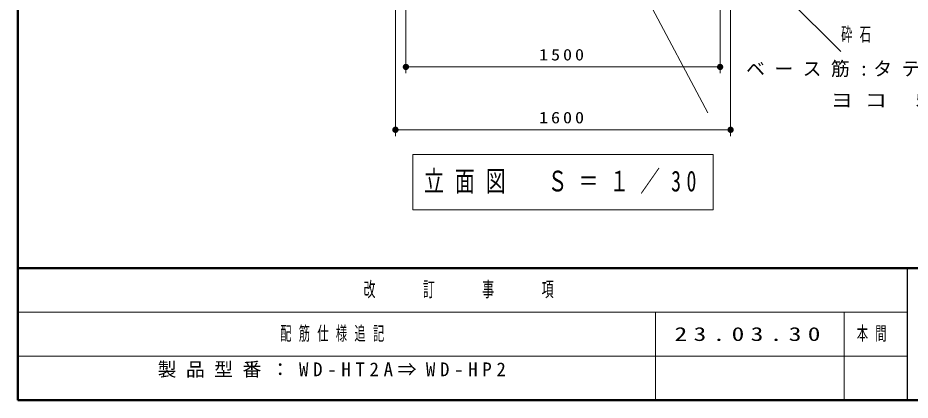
# Model space of a CAD drawing. Units: millimetres on the paper, scale 1:30. Extents: x -385 to 0, y 0 to 338.
# Drawn here: x -385 to -243, y 0 to 60.8 of the extents above; entities that cross this region are included whole.
import ezdxf

# ---------------------------------------------------------------- set-up
doc = ezdxf.new("R2010")
doc.units = ezdxf.units.MM
doc.layers.add('LY_1', color=7, linetype='Continuous', lineweight=13)
doc.layers.add('LY_2', color=7, linetype='Continuous', lineweight=13)
doc.styles.add('ＭＳ ゴシック', font='')
doc.styles.get('ＭＳ ゴシック').set_extended_font_data('MS Gothic')

# ---------------------------------------------------------------- blocks, each defined once
blk = doc.blocks.new('filled_dot')
at = {"color": 0, "linetype": 'Continuous', "lineweight": -2, "const_width": 1.25}
blk.add_lwpolyline([(-0.625, 0, 1), (0.625, 0, 1)], format="xyb", close=True, dxfattribs=at)

msp = doc.modelspace()

# ---------------------------------------------------------------- linework, layer by layer
at = {"layer": 'LY_1'}
for p, q in [((-293.629, 80.514), (-275.219, 45.694)), ((-323.243, 77.014), (-323.243, 52.014)), ((-273.243, 77.014), (-273.243, 52.014)), ((-271.576, 73.014), (-254.014, 55.452)), ((-324.909, 72.014), (-324.909, 42.014)), ((-271.576, 72.014), (-271.576, 42.014)), ((-273.243, 53.014), (-323.243, 53.014)), ((-271.576, 43.014), (-324.909, 43.014)), ((-322.143, 39.063), (-322.143, 30.263)), ((-274.343, 39.063), (-322.143, 39.063)), ((-274.343, 30.263), (-274.343, 39.063)), ((-322.143, 30.263), (-274.343, 30.263))]:
    msp.add_line(p, q, dxfattribs=at)
at = {"layer": 'LY_2', "lineweight": 50}
for p, q in [((-385, 267), (-385, 0)), ((-385, 21), (0, 21)), ((-385, 0), (0, 0))]:
    msp.add_line(p, q, dxfattribs=at)
at = {"layer": 'LY_2', "color": 211, "lineweight": 25}
msp.add_line((-243.5, 21), (-243.5, 0), dxfattribs=at)
at = {"layer": 'LY_2'}
for p, q in [((-385, 14), (-243.5, 14)), ((-283.5, 14), (-283.5, 0)), ((-253.5, 14), (-253.5, 0)), ((-385, 7), (-243.5, 7))]:
    msp.add_line(p, q, dxfattribs=at)

# ---------------------------------------------------------------- block references
at = {"layer": 'LY_1', "xscale": 0.4, "yscale": 0.4}
for p in [(-323.243, 53.014), (-324.909, 43.014)]:
    msp.add_blockref('filled_dot', p, dxfattribs=at)
at = {"layer": 'LY_1', "xscale": 0.4, "yscale": 0.4, "rotation": 180}
for p in [(-273.243, 53.014), (-271.576, 43.014)]:
    msp.add_blockref('filled_dot', p, dxfattribs=at)

# ---------------------------------------------------------------- texts
at = {"layer": 'LY_1', "style": 'ＭＳ ゴシック'}
for s, insert, char_height, attachment_point in [('\\T1.64;\\W0.6;砕石', (-253.989, 58.102), 2.199, 4), ('\\T1.33;\\W1.15;1500', (-298.243, 54.014), 1.833, 8), ('\\T1.5;ベース筋:タテ\\~7-D13\\~@200', (-269.109, 52.494), 2.199, 4), ('\\T1.5;\\W1.2;\\~\\~\\~\\~\\~ヨコ\\~5-D13\\~@200', (-269.109, 47.494), 2.199, 4), ('\\T1.33;\\W1.15;1600', (-298.243, 44.014), 1.833, 8), ('\\T1.56;\\W0.7;立面図\u3000Ｓ＝１／30', (-298.243, 34.663), 3.299, 5), ('\\T1.64;\\W0.6;配筋仕様追記', (-343.25, 10.5), 2.199, 4), ('\\T1.5;\\W1.35;23.03.30', (-280.5, 10.5), 2.199, 4), ('\\T1.64;\\W0.6;本間', (-251.5, 10.5), 2.199, 4), ('\\T1.5;製品型番：WD-HT2A⇒WD-HP2', (-362.75, 6), 2.199, 1)]:
    msp.add_mtext(s, dxfattribs=dict(at, insert=insert, char_height=char_height, attachment_point=attachment_point))
at = {"layer": 'LY_2', "color": 4, "insert": (-314.25, 17.5), "char_height": 2.346, "attachment_point": 5, "style": 'ＭＳ ゴシック'}
msp.add_mtext('\\T1.64;\\W0.6;改\u3000\u3000訂\u3000\u3000事\u3000\u3000項', dxfattribs=at)

doc.saveas('drawing.dxf')
